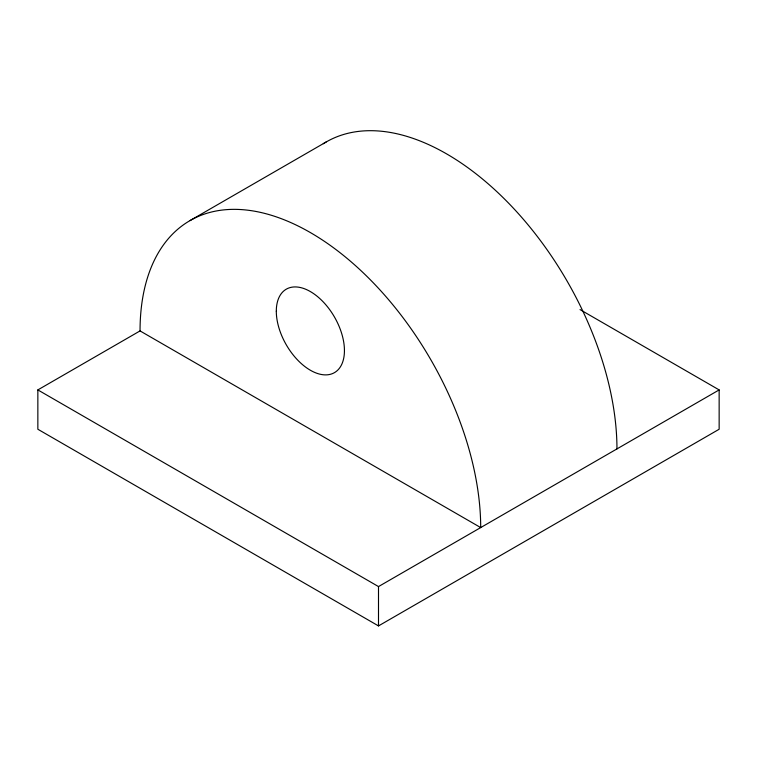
<?xml version="1.0" encoding="UTF-8"?>
<svg xmlns="http://www.w3.org/2000/svg" width="757" height="757" viewBox="0 0 757 757"><rect width="100%" height="100%" fill="white"/><g stroke="black" fill="none" stroke-linecap="round" stroke-linejoin="round"><path stroke-width="1.14" d="M189.931 220.637L326.191 141.975M580.023 309.585L719.15 389.912L719.15 429.247L378.5 625.916L37.85 429.247L37.85 389.912L140.045 330.913A240.877 139.07 60 0 1 310.37 232.569A240.877 139.07 60 0 1 480.695 527.582L140.045 330.913M37.85 389.912L378.5 586.58L719.15 389.912M378.5 586.58L378.5 625.916M323.296 143.726A240.877 139.07 60 0 1 509.887 204.494A240.877 139.07 60 0 1 616.955 448.91M276.305 311.241A48.174 27.81 60 0 0 327.403 374.81A48.174 27.81 60 0 0 327.403 306.68A48.174 27.81 60 0 0 276.305 311.241"/></g></svg>
